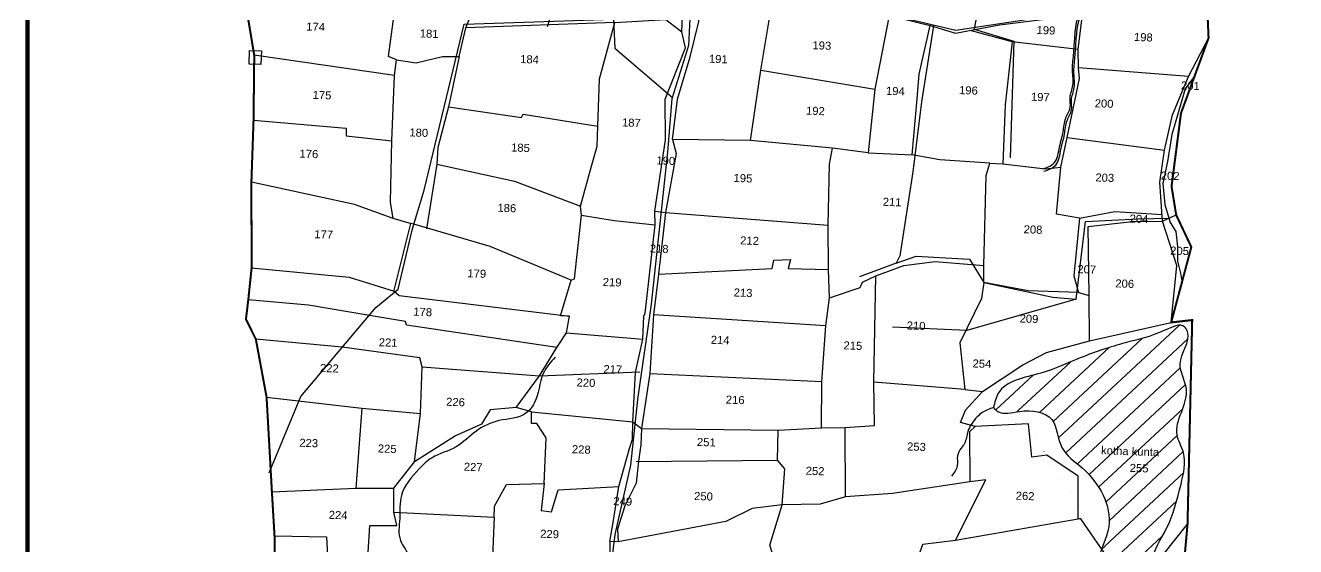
# Model space of a CAD drawing. Header units: inches. Extents: x 211876 to 216659, y 1586448 to 1603451.
# Drawn here: x 211876 to 214401, y 1589167 to 1590202 of the extents above; entities that cross this region are included whole.
import ezdxf
from ezdxf.enums import TextEntityAlignment as Align

# ---------------------------------------------------------------- set-up
doc = ezdxf.new("R2010")
doc.units = ezdxf.units.IN
doc.header["$LTSCALE"] = 15
doc.header["$MEASUREMENT"] = 0
for name, color, linetype in [('PLOT', 7, 'Continuous'), ('PLOT NO', 7, 'Continuous'), ('ROADS', 1, 'Continuous'), ('STREAM', 4, 'Continuous'), ('VILLAGE BOUNDAY', 5, 'Continuous'), ('VILLAGE BOUNDRY', 5, 'Continuous'), ('VILLAGE BOUNDRY STONES', 1, 'Continuous')]:
    doc.layers.add(name, color=color, linetype=linetype)
doc.styles.get("Standard").update_dxf_attribs({"font": 'arial.ttf'})

msp = doc.modelspace()

# ---------------------------------------------------------------- hatches: boundary and pattern name
at = {"layer": 'STREAM'}
h = msp.add_hatch(dxfattribs=at)
h.set_pattern_fill('ANSI31', color=256, scale=251.742087786361, angle=-1.987938065889726)
h.set_pattern_definition([(43.01206193411027, (210510.0034809981, 1585718.841542463), (-21.46580583435638, 23.00954498798591), [])])
edge = h.paths.add_edge_path()
edge.add_spline(control_points=[(213800.3222350903, 1589442.952213689), (213803.2343393544, 1589440.067625703), (213816.6902189116, 1589426.738889849), (213859.7114354105, 1589440.972190975), (213927.5169125836, 1589431.811411826), (213927.6308372259, 1589357.592861882), (213999.3812903686, 1589313.353625605), (214044.5893896442, 1589231.665468426), (214020.9151394131, 1589176.918812032), (214015.5221777825, 1589162.263779618)], knot_values=[129.3792662567406, 129.3792662567406, 129.3792662567406, 129.3792662567406, 130.5588385740677, 134.8296834093936, 141.3797410945664, 147.2399876988094, 152.9369310889257, 165.6356584214463, 170.2288427077607, 170.2288427077607, 170.2288427077607, 170.2288427077607], degree=3, periodic=0)
edge.add_line((214015.5221777825, 1589162.263779618), (214019.9846546148, 1589155.856189901))
edge.add_line((214019.9846546148, 1589155.856189901), (214011.6897122221, 1589151.136301593))
edge.add_spline(control_points=[(214011.6897122221, 1589151.136301593), (214009.8792413669, 1589145.362148804), (214006.0781504458, 1589130.441395117), (214006.8751688688, 1589093.186620442), (213953.5872419442, 1589060.804724975), (213985.2180782577, 1589035.425562214), (214013.508754783, 1589044.986048155), (214073.9071944907, 1589039.14370759), (214094.8129519821, 1589037.436180499)], knot_values=[107.2029589593311, 107.2029589593311, 107.2029589593311, 107.2029589593311, 109.0011272602514, 111.8176056113377, 118.355423947686, 119.3864249051651, 122.4810782871393, 128.2199778440633, 128.2199778440633, 128.2199778440633, 128.2199778440633], degree=3, periodic=0)
edge.add_line((214094.8129519821, 1589037.436180499), (214104.2963627438, 1589038.71411763))
edge.add_spline(control_points=[(214104.2963627438, 1589038.71411763), (214096.0342911716, 1589040.963668691), (214057.2864217076, 1589049.527306052), (214127.6443101435, 1589072.048699157), (214103.1006512751, 1589141.039213858), (214152.769687032, 1589207.42618176), (214170.3814244295, 1589280.079912046), (214186.9661379742, 1589346.253129015), (214149.1069411745, 1589405.109564112), (214202.5485244466, 1589466.795139403), (214156.0931718816, 1589534.322543273), (214196.2885255765, 1589576.382082167), (214175.6836576434, 1589613.910656659), (214122.4036918792, 1589585.342430559), (214060.8142583062, 1589573.183298523), (213973.7943430111, 1589544.007860299), (213896.4134033104, 1589507.217363602), (213812.6913706509, 1589494.850936427), (213802.7371322028, 1589453.084698297), (213800.3222350903, 1589442.952213689)], knot_values=[0, 5.684341886080801e-14, 5.684341886080801e-14, 5.684341886080801e-14, 3.119846268684924, 6.09593448506115, 13.15232002651268, 20.35911214077466, 29.54458228432466, 35.78656513227976, 39.46907182257445, 48.71056189109405, 53.88826979944513, 60.4081726354955, 61.44876373886589, 65.40757944573924, 73.63834269119286, 82.97733176923434, 91.33887109000293, 100.6240940983686, 103.5982077820109, 103.5982077820109, 103.5982077820109, 103.5982077820109], degree=3, periodic=0)
h.paths.add_polyline_path([(214060.7945996651, 1589308.068432748), (214117.9842613148, 1589306.083379944), (214119.0543455957, 1589336.9126646), (214061.864683946, 1589338.897717404)], flags=24)

# ---------------------------------------------------------------- linework, layer by layer
at = {"layer": 'PLOT'}
for points in [[(213047.5152616974, 1590208.392224342), (212751.4943660567, 1590197.743427559), (212760.5077217937, 1590220.815852882), (212764.9527805671, 1590242.405778035), (212778.2050137456, 1590245.638216139), (212777.3071119249, 1590267.613477623), (212754.5814561477, 1590275.376839491), (212771.7090589029, 1590356.636230917)], [(212963.4686140116, 1590354.175554688), (212958.4436185837, 1590330.315059485), (212951.1513780136, 1590272.990716995), (212931.7814176157, 1590258.958346268), (212913.1672015995, 1590199.399789046)], [(213593.2478666771, 1590222.509114583), (213564.2251015965, 1590075.895928662), (213551.0828491298, 1589949.591159013), (213480.526150286, 1589958.344165167), (213317.4976778738, 1589973.701326442), (213162.2562282576, 1589975.695295775), (213172.3183201394, 1590055.843082245), (213197.4630596053, 1590140.098887585), (213214.4604067533, 1590210.30752415), (213210.7521434044, 1590296.18756308)], [(213177.3797610775, 1590299.883335981), (213210.7521434044, 1590296.18756308), (213363.6744753319, 1590269.330068904), (213593.2478666771, 1590222.509114583), (213674.5114876939, 1590202.448816075), (213724.7910383409, 1590187.294994111), (213812.1035817639, 1590203.419541576), (213977.2886904613, 1590224.011730747), (214224.0030076539, 1590258.191286754)], [(213317.4976778738, 1589973.701326442), (213338.1638989798, 1590113.54888046), (213363.6744753319, 1590269.330068904)], [(212607.1953087625, 1589818.904747796), (212601.5957182582, 1589851.502069555), (212604.1530717119, 1589972.800236009), (212609.5048593167, 1590102.746740113), (212613.9425265788, 1590133.991513775), (212597.962934564, 1590140.701829723), (212611.7358958424, 1590243.794265162)], [(213380.092680118, 1589249.489219366), (213320.9499500304, 1589242.328087086), (213268.4654828144, 1589216.323484449), (213054.3379287957, 1589176.149824131), (213037.7036266046, 1589176.727200658), (213044.4476504503, 1589214.805172844), (213055.8405038729, 1589286.389949579), (213076.6591634713, 1589361.729552164), (213082.7323739304, 1589380.481292562), (213083.5261419489, 1589414.508897258), (213088.8621226487, 1589512.829754643), (213103.5487224364, 1589578.882348437), (213105.1358688536, 1589624.754183984), (213107.6581758392, 1589630.471499497), (213127.7024122626, 1589806.24341859), (213127.0988051883, 1589833.239398197), (213148.683751924, 1589975.289657088), (213147.610444604, 1590055.740121353), (213188.3296712962, 1590157.653199337), (213180.9326593414, 1590190.030167794), (213183.7728011134, 1590249.739663605)], [(213377.4030058751, 1589101.21079423), (213355.9757166789, 1589169.505516513), (213380.092680118, 1589249.489219366), (213385.4418288422, 1589321.520567416), (213370.8687422825, 1589338.612934021), (213372.1157625859, 1589398.158332717), (213458.3543009908, 1589402.741558264), (213505.7583999174, 1589403.449019193), (213563.7644077858, 1589407.423883183), (213562.7215044987, 1589493.470530182), (213566.5758439389, 1589704.932004347), (213622.4279086636, 1589725.43832023), (213684.3148345317, 1589733.492481856), (213781.3716679139, 1589725.055341911), (213785.9805035517, 1589904.060394084), (213793.411895012, 1589928.700675376), (213818.9812582057, 1589927.467358683), (213903.7823178451, 1589917.607745512), (213934.0135809559, 1589921.053924157), (213946.7801482926, 1589979.74406183), (213971.698034749, 1590096.926130457), (213969.6757875889, 1590118.43645465), (213968.5494461642, 1590154.547967666), (213977.2886904613, 1590224.011730747)], [(212613.9425265788, 1590133.991513775), (212652.9902836511, 1590128.424391573), (212704.9806974818, 1590140.875023053), (212738.0609308768, 1590141.022740351), (212751.4943660567, 1590197.743427559)], [(212664.7036774774, 1589524.272121481), (212897.7927381554, 1589505.899838191), (212932.6088178175, 1589562.539182316), (212951.2686013906, 1589591.430818582), (212957.766653163, 1589624.847269572), (212939.7207957734, 1589625.473641171), (212961.1310130072, 1589696.378790791), (212967.3825786571, 1589699.033689158), (212981.6207161778, 1589825.312339148), (212979.3613904169, 1589843.032292359), (213001.4513637096, 1589922.548728582), (213012.2782821414, 1589962.379204318), (213013.6721624797, 1590002.537100749), (213016.945266144, 1590096.629562035), (213047.5152616974, 1590208.392224342), (213149.1451997522, 1590214.30081967), (213180.9326593414, 1590190.030167794)], [(213793.411895012, 1589928.700675376), (213693.4247534325, 1589935.483818305), (213638.9156457843, 1589945.134574239), (213648.616205469, 1590056.814844107), (213652.7379556365, 1590105.648885183), (213674.5114876939, 1590202.448816075)], [(213968.5494461642, 1590154.547967666), (213837.3989690767, 1590170.065240637), (213756.556636385, 1590191.590269145)], [(213837.3989690767, 1590170.065240637), (213823.4900452002, 1590044.334562246), (213818.9812582057, 1589927.467358683)], [(214153.6537836246, 1589612.208727491), (214164.7377776901, 1589725.313573739), (214136.2902144633, 1589813.427869938), (214131.152297533, 1589891.22242376), (214140.3913753319, 1589954.294717594), (214156.2245066241, 1590024.777373473), (214187.8043097787, 1590100.790843592), (214227.9430887805, 1590177.318725055)], [(212609.5048593167, 1590102.746740113), (212330.8469928218, 1590143.164439852)], [(212738.0609308768, 1590141.022740351), (212716.6986571185, 1590040.768663246), (212696.1121974374, 1589959.967287887), (212693.908082463, 1589926.601358082), (212673.2208315799, 1589797.931157511)], [(214187.8043097787, 1590100.790843592), (213969.6757875889, 1590118.43645465)], [(213338.1638989798, 1590113.54888046), (213564.2251015965, 1590075.895928662)], [(212716.6986571185, 1590040.768663246), (212861.8857973889, 1590019.24145133), (212865.4938758439, 1590025.866497055), (213013.6721624797, 1590002.537100749)], [(212329.4422357677, 1590013.946017268), (212513.8806503231, 1589998.29173301), (212513.7994499979, 1589982.870934077), (212604.1530717119, 1589972.800236009)], [(213162.2562282576, 1589975.695295775), (213169.2563553215, 1589947.97289385), (213148.5335964714, 1589830.355916242), (213134.4944051403, 1589708.231662185), (213124.6378500922, 1589627.234265881), (213117.4703755413, 1589510.948557201), (213100.3557673418, 1589401.264992966), (213099.2192866141, 1589368.732425183), (213094.5395464767, 1589336.721837217), (213089.9292097739, 1589292.795566019), (213067.3794754455, 1589247.642205926), (213053.1125010435, 1589201.66272206), (213054.3379287957, 1589176.149824131)], [(213946.7801482926, 1589979.74406183), (214140.3913753319, 1589954.294717594)], [(213458.3543009908, 1589402.741558264), (213458.9896228693, 1589495.089087972), (213467.2125320699, 1589605.149223528), (213474.637476756, 1589660.855083742), (213472.5638765769, 1589717.473555504), (213471.9507231993, 1589805.28082453), (213474.7030498999, 1589926.517089904), (213480.526150286, 1589958.344165167)], [(213551.0828491298, 1589949.591159013), (213638.9156457843, 1589945.134574239)], [(212693.908082463, 1589926.601358082), (212848.0317351427, 1589892.723119086), (212979.3613904169, 1589843.032292359)], [(213971.3104299192, 1589819.505787399), (213925.6402664528, 1589827.4465451), (213934.0135809559, 1589921.053924157)], [(212961.1310130072, 1589696.378790791), (212799.7904014713, 1589763.420739832), (212647.8541598944, 1589807.413961683), (212638.6182232501, 1589809.283326315), (212607.1953087625, 1589818.904747796), (212530.1428037499, 1589846.875971793), (212325.1741745633, 1589890.98254967)], [(212981.6207161778, 1589825.312339148), (213046.2417494519, 1589814.747461582), (213046.2417494519, 1589814.747461582), (213127.7024122626, 1589806.24341859)], [(213127.0988051883, 1589833.239398197), (213148.5335964714, 1589830.355916242), (213471.9507231993, 1589805.28082453)], [(213971.3104299192, 1589819.505787399), (213960.2671480499, 1589704.509697104), (213969.1614028965, 1589671.746437766), (213990.6855067636, 1589665.645782157)], [(213971.3104299192, 1589819.505787399), (214041.8184466497, 1589832.595909608), (214136.4044382121, 1589826.797238154)], [(213991.4610150455, 1589575.952117699), (213990.6855067636, 1589665.645782157), (213988.314685403, 1589802.97236596), (214075.7791249201, 1589812.55258977), (214136.2902144633, 1589813.427869938), (214163.579822726, 1589825.772527592)], [(214136.2902144633, 1589813.427869938), (214136.2902144633, 1589813.427869938)], [(212641.1533311466, 1589809.137936169), (212607.486464025, 1589673.911870535)], [(213134.4944051403, 1589708.231662185), (213360.1759491768, 1589719.175215325), (213363.6845106627, 1589735.879075696), (213397.0477824479, 1589737.281470074), (213392.4042609318, 1589719.519663613), (213472.5638765769, 1589717.473555504)], [(212325.6019307808, 1589720.657846615), (212519.4455712954, 1589702.422425775), (212608.8842628218, 1589674.021260557), (212618.9196868331, 1589665.412770578), (212957.766653163, 1589624.847269572)], [(213969.1614028965, 1589671.746437766), (213869.1799026772, 1589674.869364757), (213781.13837584, 1589691.288912748), (213781.3716679139, 1589725.055341911)], [(213474.637476756, 1589660.855083742), (213535.3887071335, 1589681.33189074), (213539.944832089, 1589692.207600569), (213566.5758439389, 1589704.932004347)], [(213781.13837584, 1589691.288912748), (213776.5919292149, 1589659.741637753), (213733.7765498757, 1589571.825851625), (213743.2572934301, 1589478.744845719), (213778.7548172173, 1589475.05984506)], [(212932.6088178175, 1589562.539182316), (212633.6378131276, 1589606.568184927), (212631.3258635765, 1589614.392342555), (212560.2019015355, 1589626.150062177), (212438.4435225442, 1589646.380348347), (212318.9814996104, 1589657.123621203)], [(213467.2125320699, 1589605.149223528), (213124.6378500922, 1589627.234265881)], [(214019.9846546148, 1589155.856189901), (213974.1826954464, 1589221.6223941), (213968.8065888017, 1589221.808998729), (213968.8726810152, 1589306.419200791), (213906.4679430517, 1589348.740335857), (213876.533573822, 1589344.40144687), (213870.1865697146, 1589410.93657747), (213763.7743038522, 1589405.308434583), (213734.9793360691, 1589413.119928031), (213744.4512210487, 1589437.888092597), (213778.7548172173, 1589475.05984506), (213858.4561599642, 1589527.865173208), (213905.5982807212, 1589552.401386273), (213991.4610150455, 1589575.952117699), (214153.6537836246, 1589612.208727491)], [(212951.2686013906, 1589591.430818582), (213103.5487224364, 1589578.882348437)], [(212365.6683631242, 1589275.588578567), (212532.9125025396, 1589283.089631981), (212608.0909438571, 1589282.679010303), (212649.4738994343, 1589335.451418901), (212661.3635975487, 1589431.351339402), (212664.7036774774, 1589524.272121481), (212660.089388595, 1589542.075676143), (212505.8145242731, 1589563.113564038), (212334.0285214565, 1589578.836050524)], [(212897.7927381554, 1589505.899838191), (213097.2468045131, 1589513.871130705)], [(213117.4703755413, 1589510.948557201), (213458.9896228693, 1589495.089087972)], [(212608.3622788881, 1589235.056575686), (212807.7415392534, 1589225.089545224), (212808.1789074717, 1589247.026438688), (212832.0269463117, 1589289.866279515), (212907.3094680767, 1589291.823089987), (212910.985638276, 1589383.09278342), (212892.6248596025, 1589411.46084139), (212881.9477847929, 1589411.32369084), (212881.7423169616, 1589434.687906079), (212851.5330706105, 1589442.84514422), (212897.7927381554, 1589505.899838191)], [(213743.2572934301, 1589478.744845719), (213562.7215044987, 1589493.470530182)], [(212355.3790423736, 1589463.612598725), (212544.4902014821, 1589441.823471888), (212661.3635975487, 1589431.351339402)], [(212544.4902014821, 1589441.823471888), (212532.9125025396, 1589283.089631981)], [(212851.5330706105, 1589442.84514422), (212799.5471561522, 1589438.556419871), (212782.2831063806, 1589409.70541636), (212731.1862403666, 1589387.106384547), (212649.4738994343, 1589335.451418901)], [(212881.7423169616, 1589434.687906079), (213083.5261419489, 1589414.508897258), (213100.3557673418, 1589401.264992966), (213372.1157625859, 1589398.158332717)], [(213506.4338053087, 1589265.638848837), (213505.7583999174, 1589403.449019193)], [(213763.7743038522, 1589405.308434583), (213752.9510271177, 1589394.840014894), (213753.2612199413, 1589295.485698587)], [(213090.3419126055, 1589335.907954981), (213370.8687422825, 1589338.612934021)], [(212371.1442813336, 1589187.897344242), (212474.5392091199, 1589186.386483075), (212476.874837283, 1589136.544652208), (212551.1421425657, 1589138.536700839), (212557.3065996207, 1589155.078909153), (212560.6953473196, 1589208.784144795), (212614.0456372679, 1589208.455645339), (212608.3622788881, 1589235.056575686), (212608.0909438571, 1589282.679010303)], [(212907.3094680767, 1589291.823089987), (212900.9534681998, 1589238.585309142), (212921.5468081491, 1589235.694138559), (212935.0471035174, 1589279.478581065), (213055.8405038729, 1589286.389949579)], [(213724.9150719713, 1589179.727642447), (213784.9797139855, 1589299.415196818), (213753.2612199413, 1589295.485698587), (213599.570505551, 1589272.009623111), (213506.4338053087, 1589265.638848837), (213455.5444208539, 1589251.228120861), (213380.092680118, 1589249.489219366)], [(212807.7415392534, 1589225.089545224), (212802.8780620302, 1589114.310257198), (212779.4311378606, 1589067.304814302)], [(213370.9640775296, 1588581.657152759), (213585.6912507395, 1588646.273141066), (213716.7574056862, 1588702.246436301), (213759.0502855426, 1588745.856429914), (213817.2880960299, 1588791.424963303), (213842.3411405165, 1588822.667041362), (213919.6641216571, 1588853.183353442), (213931.050778817, 1588867.899277421), (213957.2468614779, 1588868.751083713), (213947.6262649864, 1588889.767089461), (213956.9101279966, 1588968.907610169), (213986.564235638, 1589022.849123421), (214104.2963627438, 1589038.71411763), (214111.583251824, 1589076.01550836), (214137.0198506443, 1589149.696963019), (214186.1423710368, 1589211.526343124)], [(213466.2200178324, 1589013.096585928), (213484.1044085459, 1589019.903812912), (213568.7835539346, 1589015.066708399), (213615.2213388954, 1589042.047026484), (213659.6334996703, 1589171.475376416), (213724.9150719713, 1589179.727642447), (213968.8065888017, 1589221.808998729)], [(213037.7036266046, 1589176.727200658), (213037.7480781115, 1589153.132802475), (213035.5320098576, 1589107.313858669), (213028.9980653747, 1589101.563446503), (213001.7136839794, 1589035.564349146)]]:
    msp.add_lwpolyline(points, dxfattribs=at)
at = {"layer": 'ROADS'}
for points in [[(212995.1840805727, 1588982.620817373), (213028.1901372104, 1589047.582209131), (213037.8463326981, 1589104.949986698), (213048.4175220351, 1589190.897707063), (213079.4741059378, 1589328.30014739), (213093.3511360047, 1589459.040051442), (213120.5500320505, 1589648.827617826), (213152.9896663248, 1589950.703660965), (213161.4675183503, 1590057.284382936), (213194.7843783497, 1590163.358134637), (213199.018230001, 1590242.824925693), (213187.164099473, 1590305.158192094), (213161.4177762677, 1590339.224246014), (213116.4501164864, 1590492.907447622), (213088.1692441238, 1590563.573235322), (213087.7692508578, 1590673.16702102), (213059.1129789918, 1590801.128584368), (213087.0798020459, 1590891.692136756), (213189.2190107798, 1590854.485877862), (213216.53419108, 1590841.136354861), (213220.2774509786, 1590829.786101646), (213212.7363962666, 1590782.804358951)], [(213322.9636009007, 1590801.67036739), (213348.6532842014, 1590781.558791325), (213500.2737909636, 1590750.933182349), (213545.7005956686, 1590744.90057393), (213596.6272457196, 1590736.97250188), (213759.3344986468, 1590660.085133936), (213772.5462967932, 1590632.025794238), (213784.5902894569, 1590466.089778705), (213799.0955787014, 1590344.186745477), (213783.7420938601, 1590316.3630119), (213762.138351647, 1590194.904624756), (213840.5835991346, 1590171.509656264), (213833.3205991814, 1589939.179184026)], [(212342.5027945936, 1590431.263637439), (212534.7047501153, 1590393.96983247), (212635.8799864624, 1590378.565468726), (212826.2217768447, 1590348.972487863), (212966.2401673789, 1590335.520130754), (213106.8420542305, 1590317.338537884), (213164.0921012968, 1590307.692568297), (213298.0621593944, 1590280.9509256), (213531.6862505877, 1590238.881909145), (213725.3026140908, 1590193.007674302), (213913.9470524248, 1590221.422030176), (214100.8284630815, 1590241.345944936), (214231.6135499878, 1590257.423714746)], [(212360.3512633477, 1589313.193114864), (212423.4822160519, 1589464.842708398), (212572.8439389153, 1589641.915611998), (212616.6685386634, 1589678.067897006), (212645.393775975, 1589798.274036955), (212668.3780928817, 1589875.392710591), (212748.446233385, 1590205.262118824), (213045.086757432, 1590215.074943655), (213047.5556575879, 1590157.260522575), (213162.4560896982, 1590059.36852929)], [(213680.9464061265, 1590201.327817358), (213657.5730705288, 1590050.512732156), (213640.0343645259, 1589911.238843328), (213614.3048512552, 1589744.799232143), (213606.9200501372, 1589729.770906551), (213533.7691323175, 1589702.782793643)], [(213606.9200501372, 1589729.770906551), (213646.4980160707, 1589743.784833086), (213753.002521047, 1589738.260575143), (213781.13837584, 1589691.288912748), (213918.0377192784, 1589662.478756393), (213964.8431024546, 1589658.417503367), (213983.6043119588, 1589812.493045516), (214087.82390485, 1589818.169419172), (214148.9519011301, 1589819.155478253)], [(213964.8431024546, 1589658.417503367), (213747.4729963117, 1589596.385224425), (213599.524349209, 1589602.749065728)]]:
    msp.add_lwpolyline(points, dxfattribs=at)
at = {"layer": 'STREAM'}
msp.add_lwpolyline([(214200.023565404, 1590101.854900329), (214181.3791903182, 1590076.700697385), (214154.6187482482, 1589985.859633806), (214146.0773750914, 1589931.77907722), (214137.0790866609, 1589888.534286686), (214140.9129567449, 1589846.83855564), (214151.3302261629, 1589810.96542832), (214162.6403578793, 1589792.817098499), (214166.01985461, 1589762.182072), (214165.8708261178, 1589733.888977421), (214171.9842166314, 1589709.957767945), (214175.7483986954, 1589690.406740223)], dxfattribs=at)
for points in [[(213897.7567105464, 1589917.321530422), (213921.269539979, 1589929.325402787), (213931.7937016433, 1589961.437446709), (213938.7966211427, 1589990.680386265), (213944.031511717, 1590018.2753526), (213952.9037448345, 1590039.761413479), (213952.7012155967, 1590058.57111588), (213958.2743889034, 1590083.590336565), (213957.5730329841, 1590112.673368673), (213959.512439753, 1590144.092125202), (213961.9051538004, 1590176.05908882), (213966.5967729603, 1590212.646925608), (213980.6588714142, 1590278.789438077), (213979.7766512504, 1590307.527898058), (213986.3919021309, 1590320.176553514), (213988.1266832062, 1590346.946082624), (213983.3019816764, 1590362.674806503), (213971.0217350652, 1590372.491460608), (213973.6850717847, 1590401.995880879), (213982.7155987055, 1590484.044861371), (213981.4939163427, 1590528.01391095), (213963.733843272, 1590570.497939676), (213940.5284368525, 1590594.639411531), (213908.8753354803, 1590612.896931471), (213905.3741223987, 1590671.695819959), (213899.4248667317, 1590737.792269312), (213925.3666996813, 1590792.486487994), (213932.6403015743, 1590843.710544274), (213940.3858765819, 1590888.74103025), (213948.579670491, 1590926.89242551), (213973.9465020509, 1590996.724881548), (213999.178086895, 1591040.233938662), (214023.7721503153, 1591090.228959831), (214046.1637569269, 1591188.322982084), (214058.9027229564, 1591232.26565792), (214055.2871007612, 1591277.206928262), (214060.5982592465, 1591318.390985595), (214075.0243847767, 1591341.535176065), (214101.5794927036, 1591357.65808299), (214121.5231467084, 1591378.339270849), (214127.4153811174, 1591407.444817663), (214138.5525777, 1591463.062040111), (214139.790669597, 1591498.731648761), (214156.0599785375, 1591558.444650916), (214160.2860973358, 1591570.523699212), (214185.0497384277, 1591578.901363), (214203.9215330854, 1591582.049884955), (214221.069583017, 1591582.541422568)], [(213900.4876219476, 1589912.621738883), (213924.0004513802, 1589924.625611248), (213934.5246130445, 1589956.737655169), (213941.527532544, 1589985.980594725), (213946.7624231182, 1590013.575561061), (213955.6346562357, 1590035.061621939), (213955.432126998, 1590053.871324341), (213961.0053003046, 1590078.890545026), (213960.3039443854, 1590107.973577133), (213962.2433511543, 1590139.392333663), (213964.6360652017, 1590171.35929728), (213969.3276843615, 1590207.947134068), (213983.3897828154, 1590274.089646537), (213982.5075626517, 1590302.828106518), (213989.1228135321, 1590315.476761975), (213990.8575946075, 1590342.246291084), (213986.0328930776, 1590357.975014964), (213973.7526464664, 1590367.791669068), (213976.4159831859, 1590397.29608934), (213985.4465101067, 1590479.345069831), (213984.224827744, 1590523.314119411), (213966.4647546732, 1590565.798148136), (213943.2593482537, 1590589.939619992), (213911.6062468816, 1590608.197139931), (213908.1050338, 1590666.99602842), (213902.1557781329, 1590733.092477773), (213928.0976110825, 1590787.786696455), (213935.3712129755, 1590839.010752734), (213943.1167879832, 1590884.041238711), (213951.3105818922, 1590922.192633971), (213976.6774134522, 1590992.025090009), (214001.9089982962, 1591035.534147123), (214026.5030617165, 1591085.529168292), (214048.8946683282, 1591183.623190544), (214061.6336343577, 1591227.56586638), (214058.0180121624, 1591272.507136723), (214063.3291706477, 1591313.691194055), (214077.755296178, 1591336.835384525), (214104.3104041049, 1591352.958291451), (214124.2540581097, 1591373.63947931), (214130.1462925187, 1591402.745026123), (214141.2834891013, 1591458.362248572), (214142.5215809983, 1591494.031857222), (214158.7908899388, 1591553.744859376), (214163.017008737, 1591565.823907673), (214187.780649829, 1591574.201571461), (214206.6524444866, 1591577.350093416), (214223.8004944182, 1591577.841631028)], [(213800.3222350903, 1589442.952213689), (213809.9104870529, 1589471.324226304), (213894.3370854706, 1589511.502087675), (213972.9203231828, 1589541.734308135), (214062.0762126924, 1589571.648751367), (214141.1070553493, 1589596.617052528), (214180.4187308275, 1589603.230097302), (214185.7794263657, 1589594.226748287), (214171.3873310412, 1589530.170280854), (214183.918752439, 1589479.560775782), (214165.2582346477, 1589388.392029749), (214178.0253749072, 1589353.577508478), (214173.162630505, 1589290.911101493), (214144.3324088521, 1589203.024230245), (214115.6795551234, 1589136.350129806), (214099.8372490943, 1589067.08314456), (214075.0634352662, 1589050.220311408), (214104.2963627438, 1589038.71411763), (214010.2287890817, 1589040.65554451), (213979.0713652665, 1589041.199981759), (213971.059192114, 1589047.802099615), (214002.1973917872, 1589105.806381135), (214007.5441631423, 1589133.658866559), (214029.4224550748, 1589206.475700531), (213976.9202428257, 1589323.072477293), (213936.4031202743, 1589363.683665043), (213916.2903302608, 1589419.161170128), (213852.3493807253, 1589435.343934411), (213809.3434879631, 1589435.225508175), (213800.3222350903, 1589442.952213689)], [(212929.2399073073, 1589543.400206143), (212905.3339087713, 1589510.838206417), (212887.6196241093, 1589451.895163263), (212870.4494673353, 1589431.61015445), (212817.3776056367, 1589417.000585283), (212772.3314598926, 1589396.417627991), (212731.9727775016, 1589364.915108052), (212684.3525665521, 1589343.155989425), (212658.2389495796, 1589320.650360291), (212623.4308382801, 1589268.465175797), (212619.9318444386, 1589222.395347702), (212621.5809414414, 1589178.677860411), (212638.1735628046, 1589145.831314629), (212626.4733602981, 1589100.678903997), (212627.9944704023, 1589071.519274845), (212652.1948024986, 1589056.424280962), (212667.1274693943, 1589012.245721042), (212660.8605326604, 1588977.661582612)], [(213800.3222350903, 1589442.952213689), (213777.7911759949, 1589432.916455463), (213767.9939317579, 1589424.549505562), (213756.3945308994, 1589409.912745149), (213749.2974070774, 1589395.647393705), (213742.6531100204, 1589371.603912978), (213736.2664312143, 1589362.590882632), (213728.8689483428, 1589347.280573932), (213728.4558281548, 1589327.770089993), (213716.6277477033, 1589306.545037057)]]:
    msp.add_spline(points, degree=3, dxfattribs=at)
at = {"layer": 'VILLAGE BOUNDAY', "const_width": 4}
for points in [[(212374.5168995604, 1588934.500685736), (212371.1442813336, 1589187.897344242), (212366.0275927664, 1589274.189979766), (212355.3790423736, 1589463.612598725), (212334.0285214565, 1589578.836050524), (212314.3340033266, 1589618.74160995), (212318.9814996104, 1589657.123621203), (212325.6019307808, 1589720.657846615), (212325.1741745633, 1589890.98254967), (212329.4422357677, 1590013.946017268), (212330.8469928218, 1590143.164439852), (212314.6768174406, 1590239.846839833)], [(214224.8623383857, 1590249.700824982), (214227.9430887805, 1590177.318725055), (214173.0896668343, 1590027.871923403), (214154.3752779016, 1589882.538414869), (214163.579822726, 1589825.772527592), (214193.6520586021, 1589762.079438794), (214153.6537836246, 1589612.208727491), (214195.4142219214, 1589616.962150554), (214186.1423710368, 1589211.526343124), (214161.7565767672, 1588938.988704686)]]:
    msp.add_lwpolyline(points, dxfattribs=at)
at = {"layer": 'VILLAGE BOUNDRY', "color": 5, "const_width": 8.675152890151557}
msp.add_lwpolyline([(211880.2530520255, 1586452.300017325), (215707.1228506552, 1586452.300017325), (215707.1228506552, 1592935.966328), (211880.2530520255, 1592935.966328)], close=True, dxfattribs=at)
at = {"layer": 'VILLAGE BOUNDRY STONES'}
msp.add_lwpolyline([(212321.5872939304, 1590152.641255196), (212345.0260798774, 1590151.82769508), (212344.0862235395, 1590124.750296512), (212320.6474375925, 1590125.563856628)], close=True, dxfattribs=at)

# ---------------------------------------------------------------- texts
at = {"layer": 'PLOT NO'}
for s, p in [('174', (212452.8757063186, 1590199.715488496)), ('181', (212678.5240319993, 1590186.135567136)), ('199', (213904.7267140252, 1590192.867605268)), ('193', (213459.2412540415, 1590162.583109934)), ('198', (214098.3109173978, 1590179.042489848)), ('184', (212878.0525083374, 1590135.126086394)), ('191', (213253.3341619466, 1590135.748845303)), ('201', (214191.8778246861, 1590082.61455866)), ('175', (212465.6200497239, 1590063.905543251)), ('194', (213605.3148379741, 1590072.031053844)), ('196', (213750.5923865982, 1590073.417355827)), ('197', (213893.5243411993, 1590060.190462766)), ('192', (213446.4573960461, 1590032.612099366)), ('200', (214020.2964150038, 1590047.167661513)), ('187', (213080.5847866947, 1590009.181821688)), ('180', (212657.9074775151, 1589989.392244469)), ('185', (212860.0043863417, 1589959.417125613)), ('176', (212439.5109444907, 1589947.254838302)), ('190', (213148.8868863388, 1589933.649543893)), ('195', (213302.4111297004, 1589898.862098269)), ('203', (214021.6309201478, 1589899.912491362)), ('202', (214151.5968705137, 1589903.681868036)), ('186', (212832.9561729963, 1589839.604757371)), ('211', (213598.9470305104, 1589851.418506162)), ('204', (214089.6985163536, 1589818.069986941)), ('177', (212468.8913431398, 1589787.064375428)), ('208', (213879.01618644, 1589796.861050958)), ('218', (213135.7981906095, 1589758.805284279)), ('212', (213315.4376873767, 1589774.773920513)), ('205', (214170.3671019732, 1589754.54632455)), ('179', (212773.2237672309, 1589709.3028959)), ('207', (213985.8459894412, 1589717.708454629)), ('219', (213042.3229307956, 1589692.12560479)), ('206', (214061.288674312, 1589689.328285812)), ('213', (213302.6362721203, 1589671.252004676)), ('178', (212665.7940293488, 1589633.129793362)), ('210', (213646.5990652248, 1589605.716047301)), ('209', (213871.0207161238, 1589619.567896058)), ('214', (213257.0124281054, 1589577.149849151)), ('221', (212597.0937585276, 1589572.33137071)), ('215', (213520.9049603365, 1589566.150031199)), ('254', (213777.4289655959, 1589530.175188456)), ('222', (212480.2163961949, 1589521.1848563)), ('217', (213043.6839933771, 1589519.107959142)), ('220', (212990.2718128623, 1589492.44017724)), ('226', (212731.0188813168, 1589454.040847525)), ('216', (213286.9588562264, 1589458.343332579)), ('251', (213229.5514288258, 1589374.194476466)), ('223', (212439.1486228379, 1589372.641304305)), ('225', (212595.1997971104, 1589361.229258452)), ('228', (212980.9723151448, 1589359.799810295)), ('253', (213647.2904645875, 1589365.215103207)), ('kotha kunta', (214072.0451433486, 1589356.214393911)), ('227', (212766.1327153492, 1589324.934349771)), ('252', (213445.7999252788, 1589317.00551165)), ('255', (214089.9289998184, 1589322.620977623)), ('249', (213063.408598999, 1589256.673887491)), ('250', (213223.9801066674, 1589266.741384581)), ('262', (213863.282072564, 1589267.409768634)), ('224', (212497.6204224372, 1589229.368102035)), ('229', (212918.049480053, 1589191.773623011))]:
    msp.add_text(s, height=16, rotation=358.012061934175, dxfattribs=at).set_placement(p, align=Align.MIDDLE_CENTER)

doc.saveas('drawing.dxf')
